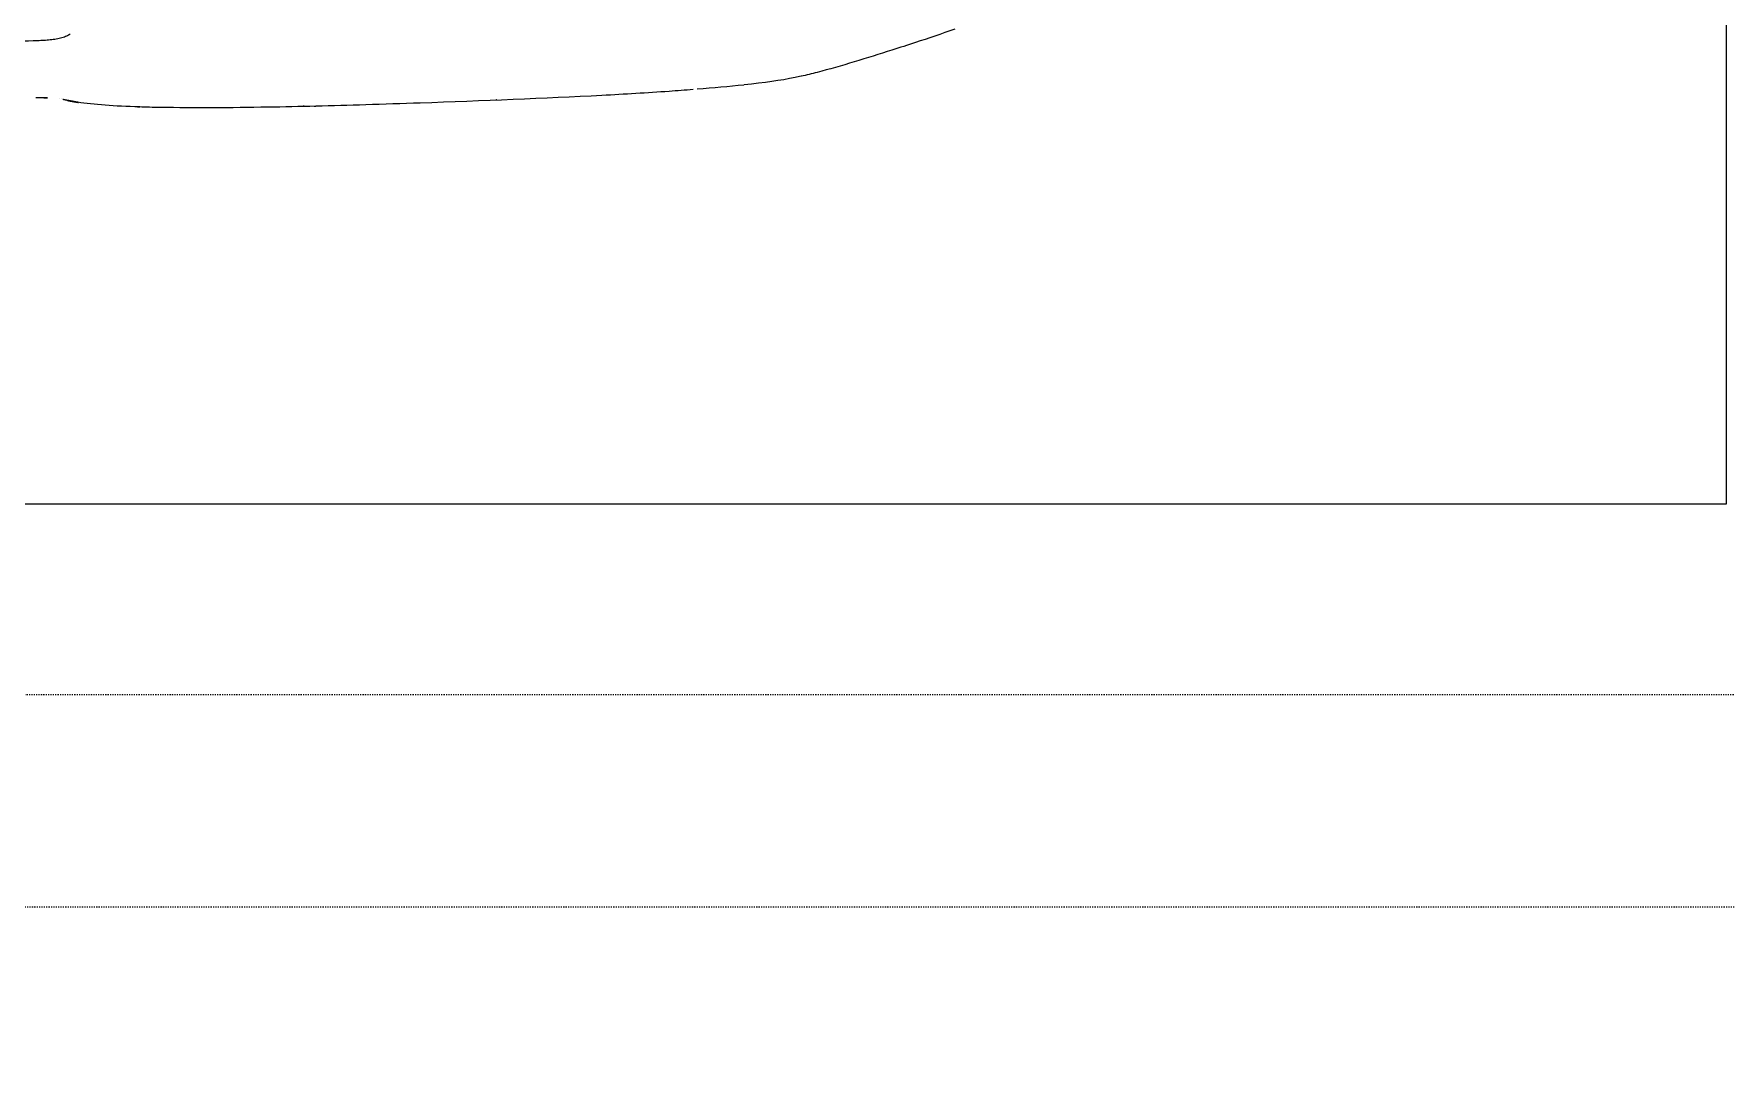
# Model space of a CAD drawing. Extents: x -1417 to 34975, y -245 to 8298.
# Drawn here: x 31141.5 to 31301.3, y 847.8 to 946.9 of the extents above; entities that cross this region are included whole.
import ezdxf
from ezdxf.xclip import XClip

# ---------------------------------------------------------------- set-up
doc = ezdxf.new("R2010")
doc.units = 0
doc.header["$XCLIPFRAME"] = 0
doc.linetypes.add('DOT2', pattern=[0.125, 0, -0.125])
doc.layers.get('0').update_dxf_attribs({"color": 9, "lineweight": 9})
for name, color, linetype, lineweight in [('04', 9, 'Continuous', 9), ('06D', 9, 'Continuous', 9), ('20', 9, 'DOT2', 9)]:
    doc.layers.add(name, color=color, linetype=linetype, lineweight=lineweight)

# ---------------------------------------------------------------- blocks, each defined once
blk = doc.blocks.new('p-araba-polo')
for points, degree, knots in [([(0.578, 0.8067), (0.5852, 0.8073), (0.6136, 0.8094), (0.6943, 0.8142), (0.7938, 0.8181), (0.9022, 0.8216), (0.9869, 0.8238), (1.0486, 0.8241), (1.0808, 0.8236)], 3, [0, 0, 0, 0, 0.049552, 0.182368, 0.511137, 0.607099, 0.78604, 1, 1, 1, 1]), ([(1.1685, 0.817), (1.1673, 0.8173), (1.1645, 0.8178), (1.1614, 0.8183), (1.1596, 0.8186)], 3, [0, 0, 0, 0, 0.431347, 1, 1, 1, 1]), ([(1.1747, 0.8151), (1.1747, 0.8151), (1.1747, 0.8151), (1.1747, 0.8151), (1.1747, 0.8151), (1.1747, 0.8151), (1.1747, 0.8151), (1.1747, 0.8151), (1.1747, 0.8151), (1.1747, 0.8151), (1.1747, 0.8151)], 5, [0, 0, 0, 0, 0, 0, 1, 1, 1, 1, 1, 1.000001, 1.000001, 1.000001, 1.000001, 1.000001, 1.000001]), ([(1.1747, 0.8151), (1.1747, 0.8151), (1.1747, 0.8151), (1.1747, 0.8151), (1.1747, 0.8151), (1.1747, 0.8151), (1.1747, 0.8151)], 3, [0, 0, 0, 0, 1, 1, 1, 1.000001, 1.000001, 1.000001, 1.000001]), ([(1.1766, 0.815), (1.1766, 0.815), (1.1766, 0.815), (1.1766, 0.815), (1.1766, 0.815), (1.1766, 0.815), (1.1766, 0.815)], 3, [0, 0, 0, 0, 1, 1, 1, 1, 1, 1, 1]), ([(0.4758, 0.7941), (0.4779, 0.7946), (0.4931, 0.7978), (0.5106, 0.8003), (0.5297, 0.8023)], 3, [0, 0, 0, 0, 0.124213, 1, 1, 1, 1]), ([(0.5894, 0.8074), (0.5894, 0.8074), (0.5894, 0.8074), (0.5894, 0.8074), (0.5894, 0.8074), (0.5894, 0.8074), (0.5894, 0.8074), (0.5894, 0.8074), (0.5894, 0.8074), (0.5894, 0.8074), (0.5894, 0.8074), (0.5894, 0.8074), (0.5894, 0.8074), (0.5894, 0.8074), (0.5894, 0.8074)], 7, [0, 0, 0, 0, 0, 0, 0, 0, 1, 1, 1, 1, 1, 1, 1, 1, 1, 1, 1, 1, 1, 1, 1]), ([(1.191, 0.8144), (1.1909, 0.8144), (1.1897, 0.8144), (1.1862, 0.8144), (1.1896, 0.8144), (1.1952, 0.8145), (1.1986, 0.8146)], 3, [0, 0, 0, 0, 0.113468, 0.583142, 0.713373, 1, 1, 1, 1]), ([(0.3308, 0.7495), (0.3436, 0.7542), (0.3636, 0.7609), (0.3938, 0.7706), (0.4254, 0.7806), (0.4544, 0.789), (0.4711, 0.793), (0.4757, 0.7941)], 3, [0, 0, 0, 0, 0.260213, 0.420209, 0.662967, 0.897224, 1, 1, 1, 1]), ([(1.1969, 0.7603), (1.195, 0.7602), (1.191, 0.76), (1.1851, 0.7596), (1.1793, 0.7588), (1.1739, 0.7576), (1.1692, 0.756), (1.1673, 0.7548), (1.1663, 0.7541)], 3, [0, 0, 0, 0, 0.166986, 0.333867, 0.500619, 0.667165, 0.83361, 1, 1, 1, 1]), ([(1.2672, 0.7617), (1.2555, 0.7616), (1.2321, 0.7613), (1.2086, 0.7606), (1.1969, 0.7603)], 3, [0, 0, 0, 0, 0.500277, 1, 1, 1, 1])]:
    blk.add_open_spline(points, degree=degree, knots=knots)
for points, degree in [([(0.7638, 0.8164), (0.7637, 0.8164), (0.7637, 0.8163), (0.7636, 0.8162), (0.7635, 0.8161), (0.7634, 0.8159)], 5), ([(0.7638, 0.8164), (0.7637, 0.8164), (0.7637, 0.8163), (0.7636, 0.8162), (0.7635, 0.8161), (0.7634, 0.8159)], 5), ([(0.9357, 0.8222), (0.9352, 0.8222), (0.9348, 0.8222), (0.9343, 0.8222)], 3), ([(0.9453, 0.8224), (0.9455, 0.8224), (0.9457, 0.8224), (0.9459, 0.8223), (0.9461, 0.8222), (0.9463, 0.8221)], 5), ([(0.9453, 0.8224), (0.9455, 0.8224), (0.9457, 0.8224), (0.9459, 0.8223), (0.9461, 0.8222), (0.9463, 0.8221)], 5), ([(1.0811, 0.8236), (1.0881, 0.8235), (1.0946, 0.8233), (1.1009, 0.8231)], 3), ([(1.1014, 0.8231), (1.1013, 0.8231), (1.1011, 0.8231), (1.101, 0.8231), (1.1008, 0.8231), (1.1007, 0.8231), (1.1006, 0.8231), (1.1004, 0.8231)], 7), ([(1.1004, 0.8231), (1.1009, 0.8231), (1.1013, 0.8231), (1.1018, 0.8231), (1.1022, 0.823), (1.1026, 0.8229)], 5), ([(1.1026, 0.8229), (1.1022, 0.823), (1.1018, 0.8231), (1.1013, 0.8231), (1.1009, 0.8231), (1.1004, 0.8231)], 5), ([(1.1004, 0.8231), (1.1008, 0.8231), (1.1011, 0.8231), (1.1015, 0.8231)], 3), ([(1.1009, 0.8231), (1.1242, 0.8223), (1.1443, 0.821), (1.1589, 0.8187)], 3), ([(1.1596, 0.8186), (1.1593, 0.8187), (1.1591, 0.8187), (1.1588, 0.8188), (1.1585, 0.8188), (1.1583, 0.8188)], 5), ([(1.1596, 0.8186), (1.1593, 0.8187), (1.1591, 0.8187), (1.1588, 0.8188), (1.1585, 0.8188), (1.1583, 0.8188)], 5), ([(1.1589, 0.8187), (1.1624, 0.8182), (1.1655, 0.8176), (1.1686, 0.817)], 3), ([(1.1686, 0.817), (1.167, 0.8173), (1.1652, 0.8177), (1.1634, 0.818), (1.1615, 0.8183), (1.1596, 0.8186)], 5), ([(1.1596, 0.8186), (1.1623, 0.8181), (1.165, 0.8176), (1.1677, 0.8171), (1.1705, 0.8166), (1.1732, 0.816)], 5), ([(0.5299, 0.8024), (0.5443, 0.8039), (0.5588, 0.8052), (0.5741, 0.8064)], 3), ([(1.1778, 0.815), (1.1778, 0.815), (1.1778, 0.815), (1.1778, 0.815), (1.1778, 0.815), (1.1778, 0.815), (1.1778, 0.815)], 6), ([(1.1778, 0.815), (1.1778, 0.815), (1.1778, 0.815), (1.1778, 0.815), (1.1778, 0.815), (1.1778, 0.815)], 5)]:
    blk.add_open_spline(points, degree=degree)
blk = doc.blocks.new('catikatirevizepergole-krt')
for points in [[(-30, 180), (-30, 110), (-800, 110), (-800, 180)], [(-30, 90), (-30, 0), (-800, 0), (-800, 90)]]:
    blk.add_lwpolyline(points, close=True)

msp = doc.modelspace()

# ---------------------------------------------------------------- linework, layer by layer
at = {"layer": '06D'}
msp.add_lwpolyline([(31301.33, 1152.5), (31301.33, 902.5), (30801.33, 902.5), (30801.33, 1152.5)], close=True, dxfattribs=at)

# ---------------------------------------------------------------- block references
at = {"layer": '04'}
ref = msp.add_blockref('p-araba-polo', (31261.57, 1022.31), dxfattribs=dict(at, xscale=100, yscale=100, zscale=100, rotation=180))
XClip(ref).set_block_clipping_path([(-0.0924763951, -0.9835002962), (4.0650970395, 0.9845199444)])
at = {"layer": '20'}
msp.add_blockref('catikatirevizepergole-krt', (31648.84, 774.5), dxfattribs=at)

doc.saveas('drawing.dxf')
